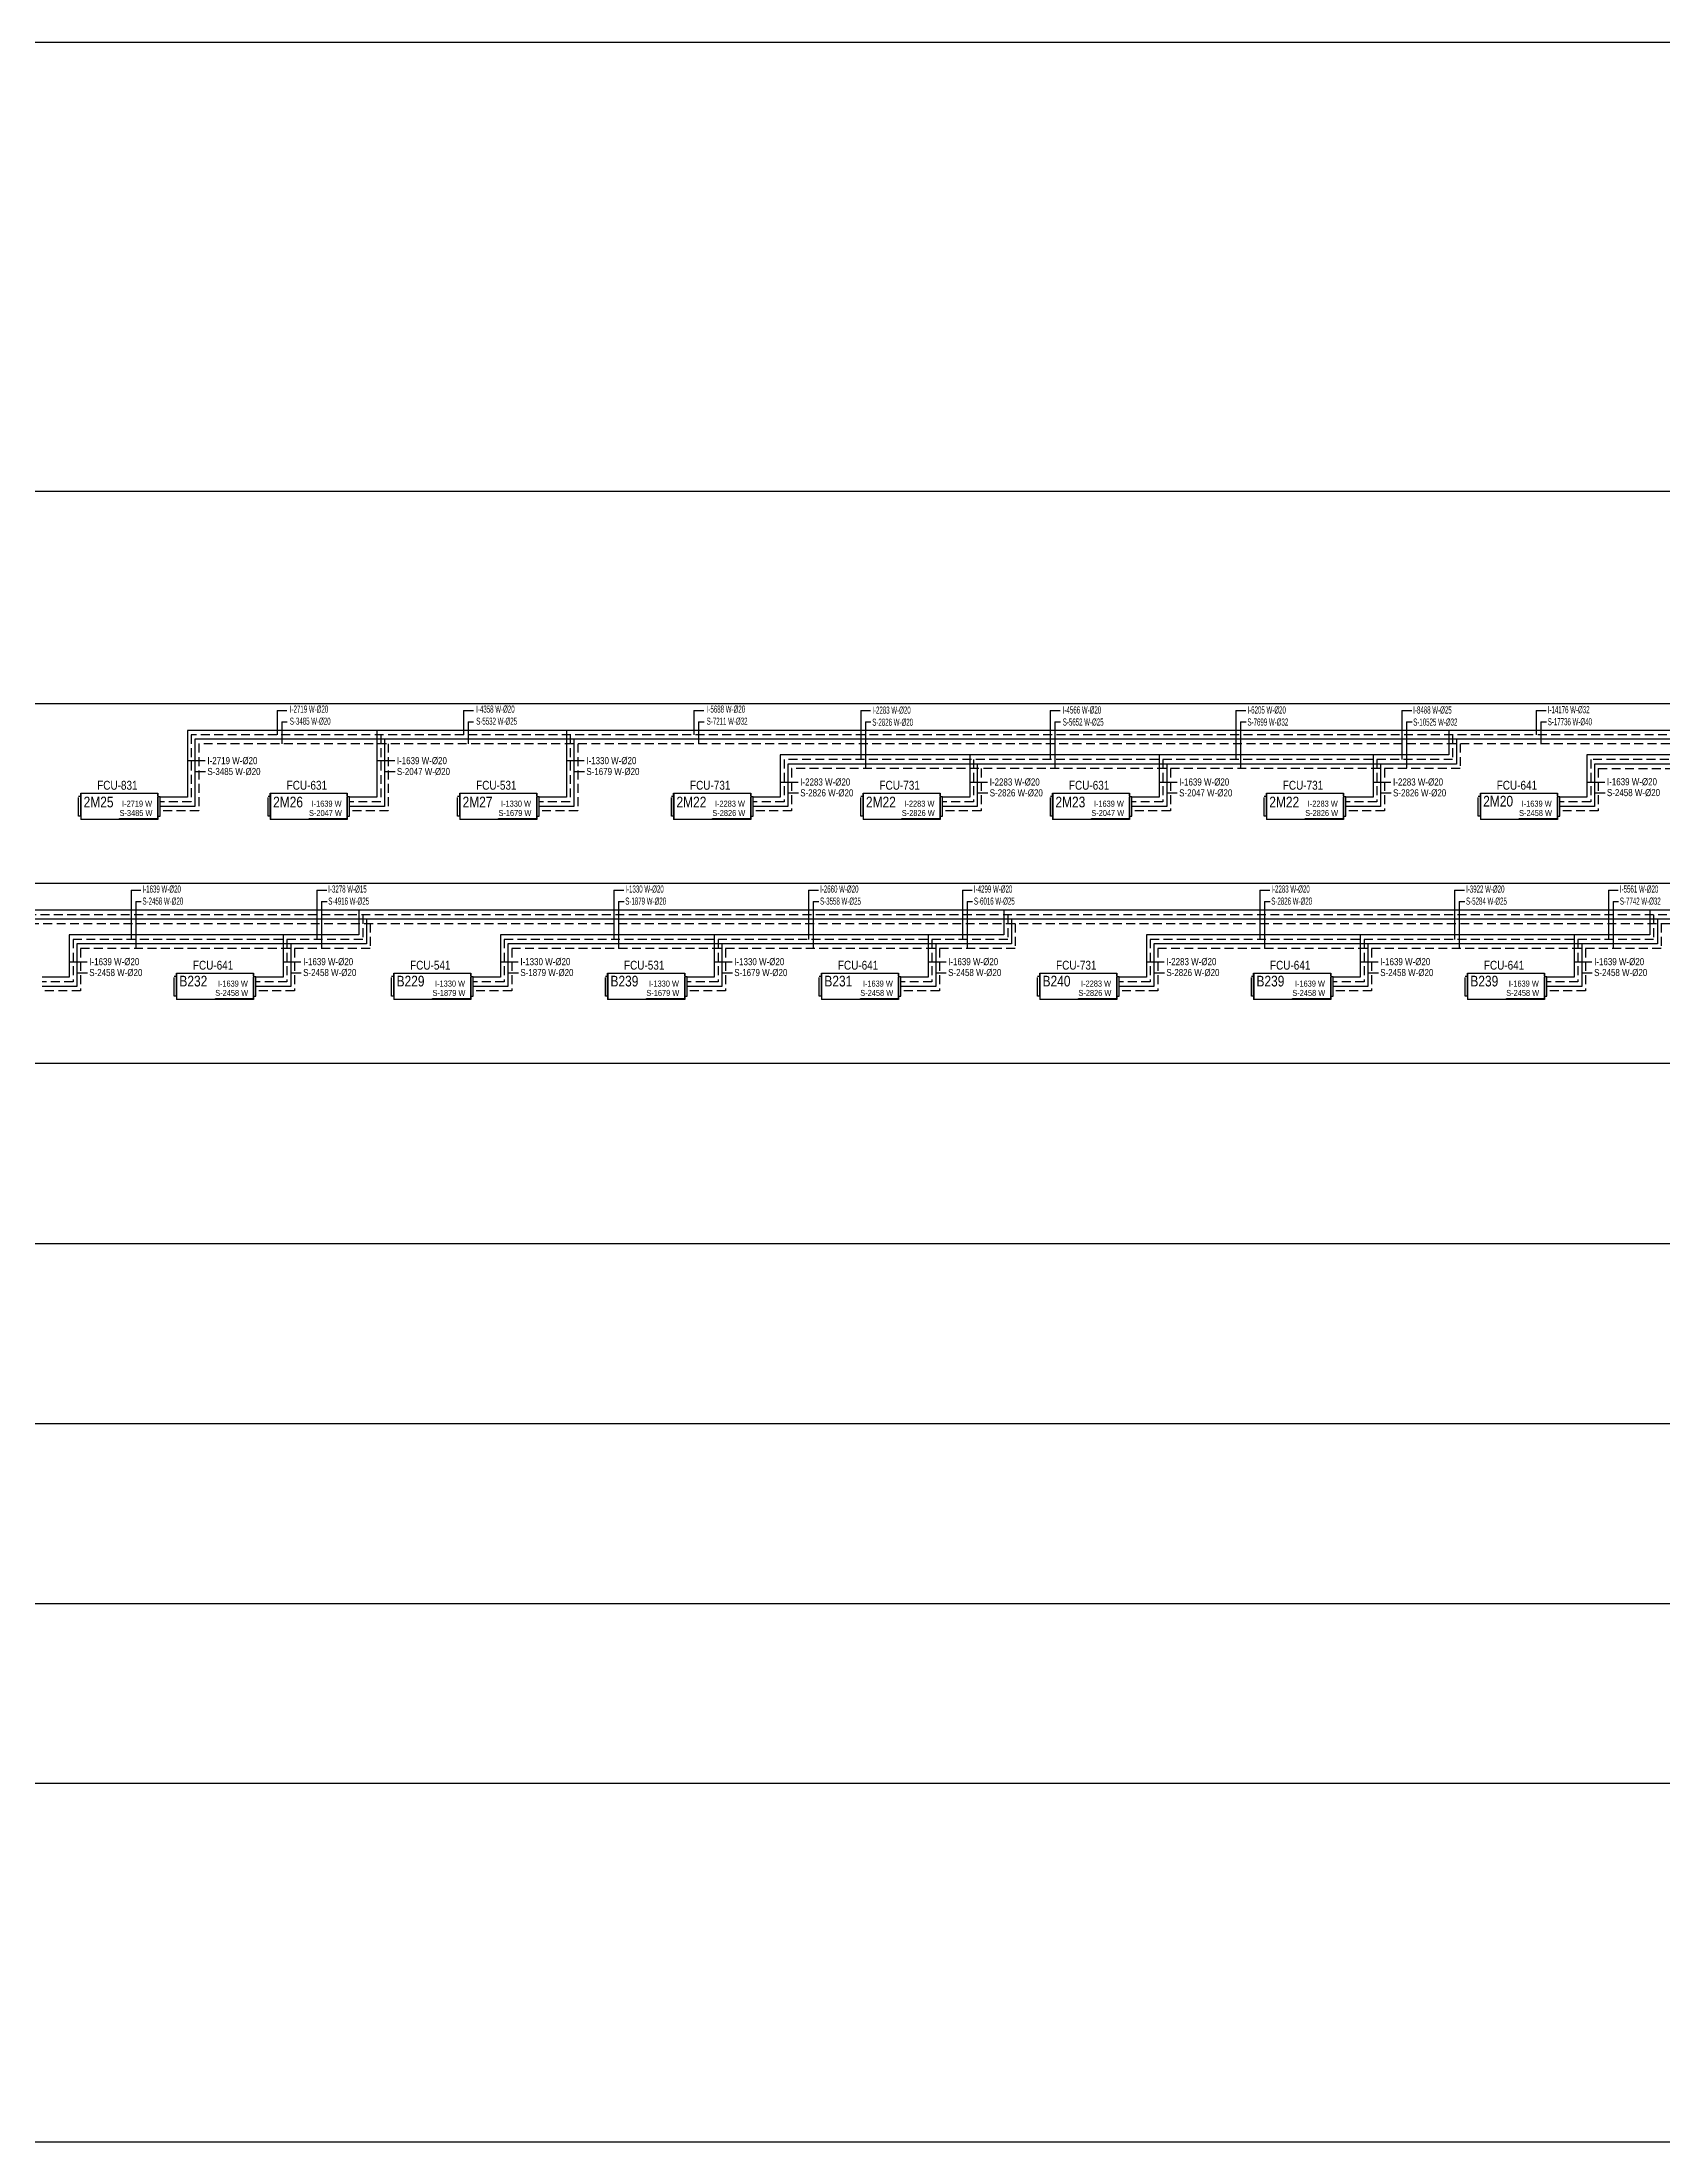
# Model space of a CAD drawing. Header units: centimetres. Extents: x -8730 to 48594, y -13 to 19987.
# Drawn here: x 1328 to 5875, y 10112 to 16006 of the extents above; entities that cross this region are included whole.
import ezdxf
from ezdxf.enums import TextEntityAlignment as Align

# ---------------------------------------------------------------- set-up
doc = ezdxf.new("R2010")
doc.units = ezdxf.units.CM
doc.header["$MEASUREMENT"] = 0
doc.linetypes.add('DASHED', pattern=[75, 50, -25])
for name, color, linetype, lineweight in [('1-BASLIK', 53, 'Continuous', 25), ('T-ISITMA', 1, 'Continuous', 30), ('T-MAHAL', 120, 'Continuous', 15), ('T-SOGUTMA', 4, 'Continuous', 30), ('T-STEXT', 181, 'Continuous', 15)]:
    doc.layers.add(name, color=color, linetype=linetype, lineweight=lineweight)
for name, color, linetype in [('T-FC', 150, 'Continuous'), ('T-FC-NUMARA', 62, 'Continuous'), ('T-ISITMA-TOPLAMA', 61, 'Continuous'), ('T-ITEXT', 32, 'Continuous'), ('T-SOGUTMA-TOPLAMA', 120, 'Continuous'), ('T-TEXT', 85, 'Continuous')]:
    doc.layers.add(name, color=color, linetype=linetype)
doc.styles.add('ARIAL', font='arial.ttf')
doc.styles.add('GKM', font='ARIALN.TTF', dxfattribs={"width": 0.6, "height": 20})
doc.styles.add('LUCIDASANS', font='arial.ttf', dxfattribs={"width": 0.8})

# ---------------------------------------------------------------- blocks, each defined once
blk = doc.blocks.new('FANCOIL-DWD')
at = {"linetype": 'DASHED'}
blk.add_line((-114.3, -71.5), (-114.3, -16.4), dxfattribs=at)
for p, q in [((-108.1, -16.4), (-114.3, -16.4)), ((-114.3, -69.1), (-114.3, -18.8)), ((-108.1, -71.5), (-108.1, -7)), ((-108.1, -7), (108.1, -7)), ((-106.8, -80.9), (-106.8, -7)), ((108.1, -7), (108.1, -80.9)), ((108.1, -14.1), (108.1, -7.7)), ((108.1, -16.4), (114.6, -16.4)), ((108.1, -71), (108.1, -16.9)), ((114.6, -71.5), (114.6, -16.4)), ((-108.1, -71.5), (-114.3, -71.5)), ((-108.1, -71.5), (-108.1, -80.9)), ((108.1, -80.9), (-108.1, -80.9)), ((0.9, -80.9), (0.9, -78.2)), ((0.9, -78.2), (108.1, -78.2)), ((108.1, -78), (108.1, -71.5)), ((108.1, -71.5), (114.6, -71.5))]:
    blk.add_line(p, q)

msp = doc.modelspace()

# ---------------------------------------------------------------- linework, layer by layer
at = {"layer": '1-BASLIK'}
msp.add_lwpolyline([(-6103.8, 16005.7), (37956, 16005.7), (37956, 10112), (-6103.8, 10112)], close=True, dxfattribs=at)
at = {"layer": 'T-ISITMA', "lineweight": -3, "ltscale": 0.5}
for p, q in [((26547.1, 14073.8), (1735.7, 14073.8)), ((1735.7, 14073.8), (1735.7, 13885.9)), ((2267.2, 14073.8), (2267.2, 13885.9)), ((2798.7, 14073.8), (2798.7, 13885.9)), ((5274.1, 14073.8), (5274.1, 14004.9)), ((5274.1, 14004.9), (3398.7, 14004.9)), ((3398.7, 14004.9), (3398.7, 13885.9)), ((3930.2, 14004.9), (3930.2, 13885.9)), ((4461.6, 14004.9), (4461.6, 13885.9)), ((5061.6, 14004.9), (5061.6, 13885.9)), ((5661.6, 14004.9), (5661.6, 13885.9)), ((6405.6, 14004.9), (5661.6, 14004.9)), ((1735.7, 13885.9), (1659.2, 13885.9)), ((2267.2, 13885.9), (2190.7, 13885.9)), ((2798.7, 13885.9), (2722.2, 13885.9)), ((3398.7, 13885.9), (3322.2, 13885.9)), ((3930.2, 13885.9), (3853.7, 13885.9)), ((4461.6, 13885.9), (4385.2, 13885.9)), ((5061.6, 13885.9), (4985.2, 13885.9)), ((5661.6, 13885.9), (5585.2, 13885.9)), ((26547.1, 13568.8), (-4435.9, 13568.8)), ((2216.6, 13568.8), (2216.6, 13499.9)), ((4026, 13568.8), (4026, 13499.9)), ((5838, 13568.8), (5838, 13499.9)), ((2216.6, 13499.9), (1404.2, 13499.9)), ((1404.2, 13499.9), (1404.2, 13380.9)), ((2004.2, 13499.9), (2004.2, 13380.9)), ((4026, 13499.9), (2613.5, 13499.9)), ((2613.5, 13499.9), (2613.5, 13380.9)), ((3213.5, 13499.9), (3213.5, 13380.9)), ((3813.5, 13499.9), (3813.5, 13380.9)), ((5838, 13499.9), (4425.6, 13499.9)), ((4425.6, 13499.9), (4425.6, 13380.9)), ((5025.6, 13499.9), (5025.6, 13380.9)), ((5625.6, 13499.9), (5625.6, 13380.9)), ((1404.2, 13380.9), (1327.8, 13380.9)), ((2004.2, 13380.9), (1927.8, 13380.9)), ((2613.5, 13380.9), (2537.1, 13380.9)), ((3213.5, 13380.9), (3137.1, 13380.9)), ((3813.5, 13380.9), (3737.1, 13380.9)), ((4425.6, 13380.9), (4349.2, 13380.9)), ((5025.6, 13380.9), (4949.2, 13380.9)), ((5625.6, 13380.9), (5549.2, 13380.9))]:
    msp.add_line(p, q, dxfattribs=at)
at = {"layer": 'T-ISITMA', "linetype": 'DASHED', "lineweight": -3, "ltscale": 0.5}
for p, q in [((26548.6, 14061.3), (1746.3, 14061.3)), ((1746.3, 14061.3), (1746.3, 13873.1)), ((2277.8, 14061), (2277.8, 13873.1)), ((2809.3, 14061), (2809.3, 13873.1)), ((5284.7, 14061.3), (5284.7, 13992.2)), ((5284.7, 13992.2), (3409.3, 13992.2)), ((3409.3, 13992.2), (3409.3, 13873.1)), ((3940.8, 13992.2), (3940.8, 13873.1)), ((4472.3, 13992.2), (4472.3, 13873.1)), ((5072.3, 13992.2), (5072.3, 13873.1)), ((5672.3, 13992.2), (5672.3, 13873.1)), ((6416.2, 13992.2), (5672.3, 13992.2)), ((1746.3, 13873.1), (1659.2, 13873.1)), ((2277.8, 13873.1), (2190.7, 13873.1)), ((2809.3, 13873.1), (2722.2, 13873.1)), ((3409.3, 13873.1), (3322.2, 13873.1)), ((3940.8, 13873.1), (3853.7, 13873.1)), ((4472.3, 13873.1), (4385.2, 13873.1)), ((5072.3, 13873.1), (4985.2, 13873.1)), ((5672.3, 13873.1), (5585.2, 13873.1)), ((26548.6, 13556.3), (-4425.3, 13556.3)), ((2227.3, 13556.3), (2227.3, 13487.2)), ((4036.6, 13556.3), (4036.6, 13487.2)), ((5848.7, 13556.3), (5848.7, 13487.2)), ((2227.3, 13487.2), (1414.9, 13487.2)), ((1414.9, 13487.2), (1414.9, 13368.1)), ((2014.9, 13487.2), (2014.9, 13368.1)), ((4036.6, 13487.2), (2624.2, 13487.2)), ((2624.2, 13487.2), (2624.2, 13368.1)), ((3224.2, 13487.2), (3224.2, 13368.1)), ((3824.2, 13487.2), (3824.2, 13368.1)), ((5848.7, 13487.2), (4436.3, 13487.2)), ((4436.3, 13487.2), (4436.3, 13368.1)), ((5036.3, 13487.2), (5036.3, 13368.1)), ((5636.3, 13487.2), (5636.3, 13368.1)), ((1414.9, 13368.1), (1327.8, 13368.1)), ((2014.9, 13368.1), (1927.8, 13368.1)), ((2624.2, 13368.1), (2537.1, 13368.1)), ((3224.2, 13368.1), (3137.1, 13368.1)), ((3824.2, 13368.1), (3737.1, 13368.1)), ((4436.3, 13368.1), (4349.2, 13368.1)), ((5036.3, 13368.1), (4949.2, 13368.1)), ((5636.3, 13368.1), (5549.2, 13368.1))]:
    msp.add_line(p, q, dxfattribs=at)
at = {"layer": 'T-ISITMA-TOPLAMA'}
for p, q in [((1987.2, 14130), (1987.2, 14061.3)), ((1987.2, 14130), (2014.9, 14130)), ((2510, 14130), (2510, 14061.3)), ((2510, 14130), (2537.8, 14130)), ((3156.5, 14130), (3156.5, 14061.3)), ((3156.5, 14130), (3184.3, 14130)), ((3624.4, 14130), (3624.4, 13992.4)), ((3624.4, 14130), (3652.1, 14130)), ((4155.9, 14130), (4155.9, 13992.4)), ((4155.9, 14130), (4183.6, 14130)), ((4677, 14130), (4677, 13992.4)), ((4677, 14130), (4704.8, 14130)), ((5142.6, 14130), (5142.6, 13992.4)), ((5142.6, 14130), (5170.4, 14130)), ((5519.5, 14130), (5519.5, 14061.3)), ((5519.5, 14130), (5547.3, 14130)), ((1577.6, 13625), (1577.6, 13486.6)), ((1577.6, 13625), (1605.4, 13625)), ((2098.9, 13625), (2098.9, 13486.6)), ((2098.9, 13625), (2126.7, 13625)), ((2932.2, 13625), (2932.2, 13486.6)), ((2932.2, 13625), (2960, 13625)), ((3478, 13625), (3478, 13486.6)), ((3478, 13625), (3505.8, 13625)), ((3909.5, 13625), (3909.5, 13486.6)), ((3909.5, 13625), (3937.3, 13625)), ((4744.3, 13625), (4744.3, 13486.6)), ((4744.3, 13625), (4772.1, 13625)), ((5290.1, 13625), (5290.1, 13486.6)), ((5290.1, 13625), (5317.8, 13625)), ((5721.6, 13625), (5721.6, 13486.6)), ((5721.6, 13625), (5749.3, 13625))]:
    msp.add_line(p, q, dxfattribs=at)
at = {"layer": 'T-ISITMA-TOPLAMA', "color": 62}
for p, q in [((1735.7, 13988.8), (1785.7, 13988.8)), ((1756.9, 13958.3), (1786.5, 13958.3))]:
    msp.add_line(p, q, dxfattribs=at)
at = {"layer": 'T-ISITMA-TOPLAMA', "color": 2}
for p, q in [((2267.2, 13988.8), (2317.2, 13988.8)), ((2288.4, 13958.3), (2318, 13958.3))]:
    msp.add_line(p, q, dxfattribs=at)
at = {"layer": 'T-ISITMA-TOPLAMA', "color": 30}
for p, q in [((3398.7, 13928.8), (3448.7, 13928.8)), ((3930.2, 13928.8), (3980.2, 13928.8)), ((5061.6, 13928.8), (5111.7, 13928.8)), ((3419.9, 13898.3), (3449.5, 13898.3)), ((3951.4, 13898.3), (3981, 13898.3)), ((5082.9, 13898.3), (5112.5, 13898.3)), ((4425.6, 13423.8), (4475.6, 13423.8))]:
    msp.add_line(p, q, dxfattribs=at)
at = {"layer": 'T-ISITMA-TOPLAMA', "color": 1}
for p, q in [((5661.6, 13928.8), (5711.7, 13928.8)), ((1404.2, 13423.8), (1454.2, 13423.8)), ((2004.2, 13423.8), (2054.2, 13423.8)), ((3813.5, 13423.8), (3863.6, 13423.8)), ((5025.6, 13423.8), (5075.6, 13423.8)), ((5625.6, 13423.8), (5675.6, 13423.8))]:
    msp.add_line(p, q, dxfattribs=at)
at = {"layer": 'T-ISITMA-TOPLAMA', "color": 210}
msp.add_line((2613.5, 13423.8), (2663.6, 13423.8), dxfattribs=at)
at = {"layer": 'T-ISITMA-TOPLAMA', "color": 100}
msp.add_line((3213.5, 13423.8), (3263.6, 13423.8), dxfattribs=at)
at = {"layer": 'T-SOGUTMA', "lineweight": -3, "ltscale": 0.5}
for p, q in [((26557.4, 14048.8), (1756.9, 14048.8)), ((1756.9, 14048.8), (1756.9, 13860.4)), ((2288.4, 14048.3), (2288.4, 13860.4)), ((2819.9, 14048.8), (2819.9, 13860.4)), ((5295.3, 14048.8), (5295.3, 13979.4)), ((5295.3, 13979.4), (3419.9, 13979.4)), ((3419.9, 13979.4), (3419.9, 13860.4)), ((3951.4, 13979.4), (3951.4, 13860.4)), ((4482.9, 13979.4), (4482.9, 13860.4)), ((5082.9, 13979.4), (5082.9, 13860.4)), ((5682.9, 13979.4), (5682.9, 13860.4)), ((6426.8, 13979.4), (5682.9, 13979.4)), ((1756.9, 13860.4), (1659.2, 13860.4)), ((2288.4, 13860.4), (2190.7, 13860.4)), ((2819.9, 13860.4), (2722.2, 13860.4)), ((3419.9, 13860.4), (3322.2, 13860.4)), ((3951.4, 13860.4), (3853.7, 13860.4)), ((4482.9, 13860.4), (4385.2, 13860.4)), ((5082.9, 13860.4), (4985.2, 13860.4)), ((5682.9, 13860.4), (5585.2, 13860.4)), ((26557.4, 13543.8), (-4414.6, 13543.8)), ((2237.9, 13543.8), (2237.9, 13474.4)), ((4047.2, 13543.8), (4047.2, 13474.4)), ((5859.3, 13543.8), (5859.3, 13474.4)), ((2237.9, 13474.4), (1425.5, 13474.4)), ((1425.5, 13474.4), (1425.5, 13355.4)), ((2025.5, 13474.4), (2025.5, 13355.4)), ((4047.2, 13474.4), (2634.8, 13474.4)), ((2634.8, 13474.4), (2634.8, 13355.4)), ((3234.8, 13474.4), (3234.8, 13355.4)), ((3834.8, 13474.4), (3834.8, 13355.4)), ((5859.3, 13474.4), (4446.9, 13474.4)), ((4446.9, 13474.4), (4446.9, 13355.4)), ((5046.9, 13474.4), (5046.9, 13355.4)), ((5646.9, 13474.4), (5646.9, 13355.4)), ((1425.5, 13355.4), (1327.8, 13355.4)), ((2025.5, 13355.4), (1927.8, 13355.4)), ((2634.8, 13355.4), (2537.1, 13355.4)), ((3234.8, 13355.4), (3137.1, 13355.4)), ((3834.8, 13355.4), (3737.1, 13355.4)), ((4446.9, 13355.4), (4349.2, 13355.4)), ((5046.9, 13355.4), (4949.2, 13355.4)), ((5646.9, 13355.4), (5549.2, 13355.4))]:
    msp.add_line(p, q, dxfattribs=at)
at = {"layer": 'T-SOGUTMA', "linetype": 'DASHED', "lineweight": -3, "ltscale": 0.5}
for p, q in [((26556.4, 14036.3), (1767.5, 14036.3)), ((1767.5, 14036.3), (1767.5, 13847.6)), ((2299, 14036.3), (2299, 13847.6)), ((2830.5, 14036.3), (2830.5, 13847.6)), ((5305.9, 14036.4), (5305.9, 13966.7)), ((5305.9, 13966.7), (3430.5, 13966.7)), ((3430.5, 13966.7), (3430.5, 13847.6)), ((3962, 13966.7), (3962, 13847.6)), ((4493.5, 13966.7), (4493.5, 13847.6)), ((5093.5, 13966.7), (5093.5, 13847.6)), ((5693.5, 13966.7), (5693.5, 13847.6)), ((5693.5, 13966.7), (6437.4, 13966.7)), ((1767.5, 13847.6), (1659.2, 13847.6)), ((2299, 13847.6), (2190.7, 13847.6)), ((2830.5, 13847.6), (2722.2, 13847.6)), ((3430.5, 13847.6), (3322.2, 13847.6)), ((3962, 13847.6), (3853.7, 13847.6)), ((4493.5, 13847.6), (4385.2, 13847.6)), ((5093.5, 13847.6), (4985.2, 13847.6)), ((5693.5, 13847.6), (5585.2, 13847.6)), ((25356.4, 13531.3), (-4404, 13531.3)), ((25956.4, 13531.3), (-3179.7, 13531.3)), ((26556.4, 13531.3), (-2579.7, 13531.3)), ((2248.5, 13531.4), (2248.5, 13461.6)), ((4057.8, 13531.4), (4057.8, 13461.6)), ((5869.9, 13531.4), (5869.9, 13461.6)), ((2248.5, 13461.6), (1436.1, 13461.6)), ((1436.1, 13461.6), (1436.1, 13342.6)), ((2036.1, 13461.6), (2036.1, 13342.6)), ((4057.8, 13461.6), (2645.4, 13461.6)), ((2645.4, 13461.6), (2645.4, 13342.6)), ((3245.4, 13461.6), (3245.4, 13342.6)), ((3845.4, 13461.6), (3845.4, 13342.6)), ((5869.9, 13461.6), (4457.5, 13461.6)), ((4457.5, 13461.6), (4457.5, 13342.6)), ((5057.5, 13461.6), (5057.5, 13342.6)), ((5657.5, 13461.6), (5657.5, 13342.6)), ((1436.1, 13342.6), (1327.8, 13342.6)), ((2036.1, 13342.6), (1927.8, 13342.6)), ((2645.4, 13342.6), (2537.1, 13342.6)), ((3245.4, 13342.6), (3137.1, 13342.6)), ((3845.4, 13342.6), (3737.1, 13342.6)), ((4457.5, 13342.6), (4349.2, 13342.6)), ((5057.5, 13342.6), (4949.2, 13342.6)), ((5657.5, 13342.6), (5549.2, 13342.6))]:
    msp.add_line(p, q, dxfattribs=at)
at = {"layer": 'T-SOGUTMA-TOPLAMA'}
for p, q in [((2000.3, 14098.2), (2015.8, 14098.2)), ((2000.3, 14098.2), (2000.3, 14036.3)), ((2523.1, 14098.2), (2538.6, 14098.2)), ((2523.1, 14098.2), (2523.1, 14036.3)), ((3169.6, 14098.2), (3185.1, 14098.2)), ((3169.6, 14098.2), (3169.6, 14036.3)), ((3637.5, 14098.2), (3653, 14098.2)), ((3637.5, 14098.2), (3637.5, 13967.4)), ((4169, 14098.2), (4184.5, 14098.2)), ((4169, 14098.2), (4169, 13967.4)), ((4690.1, 14098.2), (4705.6, 14098.2)), ((4690.1, 14098.2), (4690.1, 13967.4)), ((5155.7, 14098.2), (5171.2, 14098.2)), ((5155.7, 14098.2), (5155.7, 13967.4)), ((5532.6, 14098.2), (5548.1, 14098.2)), ((5532.6, 14098.2), (5532.6, 14036.3)), ((1590.7, 13593.2), (1606.2, 13593.2)), ((1590.7, 13593.2), (1590.7, 13461.6)), ((2112, 13593.2), (2127.5, 13593.2)), ((2112, 13593.2), (2112, 13461.6)), ((2945.3, 13593.2), (2960.8, 13593.2)), ((2945.3, 13593.2), (2945.3, 13461.6)), ((3491.1, 13593.2), (3506.6, 13593.2)), ((3491.1, 13593.2), (3491.1, 13461.6)), ((3922.6, 13593.2), (3938.1, 13593.2)), ((3922.6, 13593.2), (3922.6, 13461.6)), ((4757.4, 13593.2), (4772.9, 13593.2)), ((4757.4, 13593.2), (4757.4, 13461.6)), ((5303.2, 13593.2), (5318.7, 13593.2)), ((5303.2, 13593.2), (5303.2, 13461.6)), ((5734.7, 13593.2), (5750.2, 13593.2)), ((5734.7, 13593.2), (5734.7, 13461.6))]:
    msp.add_line(p, q, dxfattribs=at)
at = {"layer": 'T-SOGUTMA-TOPLAMA', "color": 100}
for p, q in [((2798.7, 13988.8), (2848.7, 13988.8)), ((2819.9, 13958.3), (2849.5, 13958.3)), ((3234.8, 13393.3), (3264.4, 13393.3))]:
    msp.add_line(p, q, dxfattribs=at)
at = {"layer": 'T-SOGUTMA-TOPLAMA', "color": 2}
for p, q in [((4461.6, 13928.8), (4511.7, 13928.8)), ((4482.9, 13898.3), (4512.5, 13898.3))]:
    msp.add_line(p, q, dxfattribs=at)
at = {"layer": 'T-SOGUTMA-TOPLAMA', "color": 1}
for p, q in [((5682.9, 13898.3), (5712.5, 13898.3)), ((1425.5, 13393.3), (1455.1, 13393.3)), ((2025.5, 13393.3), (2055.1, 13393.3)), ((3834.8, 13393.3), (3864.4, 13393.3)), ((5046.9, 13393.3), (5076.5, 13393.3)), ((5646.9, 13393.3), (5676.5, 13393.3))]:
    msp.add_line(p, q, dxfattribs=at)
at = {"layer": 'T-SOGUTMA-TOPLAMA', "color": 210}
msp.add_line((2634.8, 13393.3), (2664.4, 13393.3), dxfattribs=at)
at = {"layer": 'T-SOGUTMA-TOPLAMA', "color": 30}
msp.add_line((4446.9, 13393.3), (4476.5, 13393.3), dxfattribs=at)
at = {"layer": 'T-TEXT', "color": 7}
for p, q in [((36595.3, 14744), (-5138.2, 14744)), ((36595.3, 14148.7), (-5138.2, 14148.7)), ((36595.3, 13643.7), (-5138.2, 13643.7)), ((36595.3, 13138.7), (-5138.2, 13138.7)), ((-5138.2, 12633.7), (36595.3, 12633.7)), ((-5138.2, 12128.7), (36595.3, 12128.7)), ((-5138.2, 11623.7), (36595.3, 11623.7)), ((-5138.2, 11118.7), (36595.3, 11118.7))]:
    msp.add_line(p, q, dxfattribs=at)

# ---------------------------------------------------------------- block references
at = {"layer": 'T-FC'}
for p in [(1544.6, 13904.3), (2076.1, 13904.3), (2607.6, 13904.3), (3207.6, 13904.3), (3739.1, 13904.3), (4270.6, 13904.3), (4870.6, 13904.3), (5470.6, 13904.3), (1813.2, 13399.3), (2422.5, 13399.3), (3022.5, 13399.3), (3622.5, 13399.3), (4234.6, 13399.3), (4834.6, 13399.3), (5434.6, 13399.3)]:
    msp.add_blockref('FANCOIL-DWD', p, dxfattribs=at)

# ---------------------------------------------------------------- texts
at = {"layer": 'T-FC-NUMARA', "color": 62, "style": 'ARIAL', "width": 0.8}
msp.add_text('FCU-831', height=25, dxfattribs=at).set_placement((1482.5, 13907.2))
at = {"layer": 'T-FC-NUMARA', "color": 2, "style": 'ARIAL', "width": 0.8}
for p in [(2014, 13907.2), (4208.4, 13907.2)]:
    msp.add_text('FCU-631', height=25, dxfattribs=at).set_placement(p)
at = {"layer": 'T-FC-NUMARA', "color": 100, "style": 'ARIAL', "width": 0.8}
for p in [(2545.5, 13907.2), (2960.3, 13402.2)]:
    msp.add_text('FCU-531', height=25, dxfattribs=at).set_placement(p)
at = {"layer": 'T-FC-NUMARA', "color": 30, "style": 'ARIAL', "width": 0.8}
for p in [(3145.5, 13907.2), (3677, 13907.2), (4808.4, 13907.2), (4172.4, 13402.2)]:
    msp.add_text('FCU-731', height=25, dxfattribs=at).set_placement(p)
at = {"layer": 'T-FC-NUMARA', "color": 1, "style": 'ARIAL', "width": 0.8}
for p in [(5408.4, 13907.2), (1751, 13402.2), (3560.3, 13402.2), (4772.4, 13402.2), (5372.4, 13402.2)]:
    msp.add_text('FCU-641', height=25, dxfattribs=at).set_placement(p)
at = {"layer": 'T-FC-NUMARA', "color": 210, "style": 'ARIAL', "width": 0.8}
msp.add_text('FCU-541', height=25, dxfattribs=at).set_placement((2360.3, 13402.2))
at = {"layer": 'T-ISITMA-TOPLAMA', "style": 'GKM', "width": 0.6}
for s, p in [('I-2719 W-%%C20', (2022.9, 14123.5)), ('I-4358 W-%%C20', (2545.8, 14123.5)), ('I-5688 W-%%C20', (3192.3, 14123.5)), ('I-2283 W-%%C20', (3656.8, 14120.6)), ('I-4566 W-%%C20', (4191.2, 14121.1)), ('I-6205 W-%%C20', (4709.2, 14121.1)), ('I-8488 W-%%C25', (5174.3, 14121)), ('I-14176 W-%%C32', (5551.6, 14121.9)), ('I-1639 W-%%C20', (1609.5, 13618.5)), ('I-3278 W-%%C15', (2130.7, 13618.5)), ('I-1330 W-%%C20', (2964, 13618.5)), ('I-2660 W-%%C20', (3510.4, 13618.5)), ('I-4299 W-%%C20', (3941.9, 13618.5)), ('I-2283 W-%%C20', (4776.1, 13618.5)), ('I-3922 W-%%C20', (5322.5, 13618.5)), ('I-5561 W-%%C20', (5754, 13618.5))]:
    msp.add_text(s, height=20, dxfattribs=at).set_placement(p)
at = {"layer": 'T-ISITMA-TOPLAMA', "color": 62, "style": 'ARIAL', "width": 0.8}
msp.add_text('I-2719 W-%%C20', height=20, dxfattribs=at).set_placement((1791.7, 13978.9))
at = {"layer": 'T-ISITMA-TOPLAMA', "color": 2, "style": 'ARIAL', "width": 0.8}
msp.add_text('I-1639 W-%%C20', height=20, dxfattribs=at).set_placement((2323.2, 13978.9))
at = {"layer": 'T-ISITMA-TOPLAMA', "color": 30, "style": 'ARIAL', "width": 0.8}
for p in [(3454.7, 13918.9), (3986.2, 13918.9), (5117.7, 13918.9), (4481.7, 13414.7)]:
    msp.add_text('I-2283 W-%%C20', height=20, dxfattribs=at).set_placement(p)
at = {"layer": 'T-ISITMA-TOPLAMA', "color": 1, "style": 'ARIAL', "width": 0.8}
for p in [(1460.3, 13414.7), (2060.3, 13414.7), (3869.6, 13414.7), (5081.7, 13414.7), (5681.7, 13414.7)]:
    msp.add_text('I-1639 W-%%C20', height=20, dxfattribs=at).set_placement(p)
at = {"layer": 'T-ISITMA-TOPLAMA', "color": 210, "style": 'ARIAL', "width": 0.8}
msp.add_text('I-1330 W-%%C20', height=20, dxfattribs=at).set_placement((2669.6, 13414.7))
at = {"layer": 'T-ISITMA-TOPLAMA', "color": 100, "style": 'ARIAL', "width": 0.8}
msp.add_text('I-1330 W-%%C20', height=20, dxfattribs=at).set_placement((3269.6, 13414.7))
at = {"layer": 'T-ITEXT', "color": 62, "style": 'ARIAL', "width": 0.8}
msp.add_text('I-2719 W', height=17, dxfattribs=at).set_placement((1636.6, 13859.6), align=Align.RIGHT)
at = {"layer": 'T-ITEXT', "color": 2, "style": 'ARIAL', "width": 0.8}
for p in [(2168.1, 13859.6), (4362.6, 13859.6)]:
    msp.add_text('I-1639 W', height=17, dxfattribs=at).set_placement(p, align=Align.RIGHT)
at = {"layer": 'T-ITEXT', "color": 100, "style": 'ARIAL', "width": 0.8}
for p in [(2699.6, 13859.6), (3114.5, 13354.6)]:
    msp.add_text('I-1330 W', height=17, dxfattribs=at).set_placement(p, align=Align.RIGHT)
at = {"layer": 'T-ITEXT', "color": 30, "style": 'ARIAL', "width": 0.8}
for p in [(3299.6, 13859.6), (3831.1, 13859.6), (4962.6, 13859.6), (4326.6, 13354.6)]:
    msp.add_text('I-2283 W', height=17, dxfattribs=at).set_placement(p, align=Align.RIGHT)
at = {"layer": 'T-ITEXT', "color": 1, "style": 'ARIAL', "width": 0.8}
for p in [(5562.6, 13859.6), (1905.2, 13354.6), (3714.5, 13354.6), (4926.6, 13354.6), (5526.6, 13354.6)]:
    msp.add_text('I-1639 W', height=17, dxfattribs=at).set_placement(p, align=Align.RIGHT)
at = {"layer": 'T-ITEXT', "color": 210, "style": 'ARIAL', "width": 0.8}
msp.add_text('I-1330 W', height=17, dxfattribs=at).set_placement((2514.5, 13354.6), align=Align.RIGHT)
at = {"layer": 'T-MAHAL', "style": 'LUCIDASANS', "width": 0.8}
for s, p in [('2M25', (1444.5, 13857.7)), ('2M26', (1976, 13857.7)), ('2M27', (2507.5, 13857.7)), ('2M22', (3107.5, 13857.7)), ('2M22', (3639, 13857.7)), ('2M23', (4170.5, 13857.7)), ('2M22', (4770.5, 13857.7)), ('2M20', (5370.5, 13860.1)), ('B232', (1713.1, 13355.1)), ('B229', (2322.4, 13355.1)), ('B239', (2922.4, 13355.1)), ('B231', (3522.4, 13355.1)), ('B240', (4134.5, 13355.1)), ('B239', (4734.5, 13355.1)), ('B239', (5334.5, 13355.1))]:
    msp.add_text(s, height=30, dxfattribs=at).set_placement(p)
at = {"layer": 'T-SOGUTMA-TOPLAMA', "style": 'GKM', "width": 0.6}
for s, p in [('S-3485 W-%%C20', (2022.9, 14089.6)), ('S-5532 W-%%C25', (2545.8, 14089.6)), ('S-7211 W-%%C32', (3192.3, 14089.6)), ('S-2826 W-%%C20', (3656.8, 14086.7)), ('S-5652 W-%%C25', (4191.2, 14087.2)), ('S-7699 W-%%C32', (4709.2, 14087.2)), ('S-10525 W-%%C32', (5174.3, 14087.1)), ('S-17736 W-%%C40', (5551.6, 14088.1)), ('S-2458 W-%%C20', (1609.5, 13584.6)), ('S-4916 W-%%C25', (2130.7, 13584.6)), ('S-1879 W-%%C20', (2964, 13584.6)), ('S-3558 W-%%C25', (3510.4, 13584.6)), ('S-6016 W-%%C25', (3941.9, 13584.6)), ('S-2826 W-%%C20', (4776.1, 13584.6)), ('S-5284 W-%%C25', (5322.5, 13584.6)), ('S-7742 W-%%C32', (5754, 13584.6))]:
    msp.add_text(s, height=20, dxfattribs=at).set_placement(p)
at = {"layer": 'T-SOGUTMA-TOPLAMA', "color": 62, "style": 'ARIAL', "width": 0.8}
msp.add_text('S-3485 W-%%C20', height=20, dxfattribs=at).set_placement((1791.7, 13948.4))
at = {"layer": 'T-SOGUTMA-TOPLAMA', "color": 2, "style": 'ARIAL', "width": 0.8}
for s, p in [('S-2047 W-%%C20', (2323.2, 13948.4)), ('S-2047 W-%%C20', (4517.7, 13888.4)), ('I-1639 W-%%C20', (4517.7, 13918.9))]:
    msp.add_text(s, height=20, dxfattribs=at).set_placement(p)
at = {"layer": 'T-SOGUTMA-TOPLAMA', "color": 100, "style": 'ARIAL', "width": 0.8}
for s, p in [('S-1679 W-%%C20', (2854.7, 13948.4)), ('I-1330 W-%%C20', (2854.7, 13978.9)), ('S-1679 W-%%C20', (3269.6, 13384.2))]:
    msp.add_text(s, height=20, dxfattribs=at).set_placement(p)
at = {"layer": 'T-SOGUTMA-TOPLAMA', "color": 30, "style": 'ARIAL', "width": 0.8}
for p in [(3454.7, 13888.4), (3986.2, 13888.4), (5117.7, 13888.4), (4481.7, 13384.2)]:
    msp.add_text('S-2826 W-%%C20', height=20, dxfattribs=at).set_placement(p)
at = {"layer": 'T-SOGUTMA-TOPLAMA', "color": 1, "style": 'ARIAL', "width": 0.8}
for s, p in [('S-2458 W-%%C20', (5717.7, 13889.2)), ('I-1639 W-%%C20', (5717.7, 13919.7)), ('S-2458 W-%%C20', (1460.3, 13384.2)), ('S-2458 W-%%C20', (2060.3, 13384.2)), ('S-2458 W-%%C20', (3869.6, 13384.2)), ('S-2458 W-%%C20', (5081.7, 13384.2)), ('S-2458 W-%%C20', (5681.7, 13384.2))]:
    msp.add_text(s, height=20, dxfattribs=at).set_placement(p)
at = {"layer": 'T-SOGUTMA-TOPLAMA', "color": 210, "style": 'ARIAL', "width": 0.8}
msp.add_text('S-1879 W-%%C20', height=20, dxfattribs=at).set_placement((2669.6, 13384.2))
at = {"layer": 'T-STEXT', "color": 62, "style": 'ARIAL', "width": 0.8}
msp.add_text('S-3485 W', height=17, dxfattribs=at).set_placement((1637.5, 13833.4), align=Align.RIGHT)
at = {"layer": 'T-STEXT', "color": 2, "style": 'ARIAL', "width": 0.8}
for p in [(2169, 13833.4), (4363.5, 13833.4)]:
    msp.add_text('S-2047 W', height=17, dxfattribs=at).set_placement(p, align=Align.RIGHT)
at = {"layer": 'T-STEXT', "color": 100, "style": 'ARIAL', "width": 0.8}
for p in [(2700.5, 13833.4), (3115.4, 13328.4)]:
    msp.add_text('S-1679 W', height=17, dxfattribs=at).set_placement(p, align=Align.RIGHT)
at = {"layer": 'T-STEXT', "color": 30, "style": 'ARIAL', "width": 0.8}
for p in [(3300.5, 13833.4), (3832, 13833.4), (4963.5, 13833.4), (4327.4, 13328.4)]:
    msp.add_text('S-2826 W', height=17, dxfattribs=at).set_placement(p, align=Align.RIGHT)
at = {"layer": 'T-STEXT', "color": 1, "style": 'ARIAL', "width": 0.8}
for p in [(5563.5, 13833.4), (1906, 13328.4), (3715.4, 13328.4), (4927.4, 13328.4), (5527.4, 13328.4)]:
    msp.add_text('S-2458 W', height=17, dxfattribs=at).set_placement(p, align=Align.RIGHT)
at = {"layer": 'T-STEXT', "color": 210, "style": 'ARIAL', "width": 0.8}
msp.add_text('S-1879 W', height=17, dxfattribs=at).set_placement((2515.4, 13328.4), align=Align.RIGHT)

doc.saveas('drawing.dxf')
